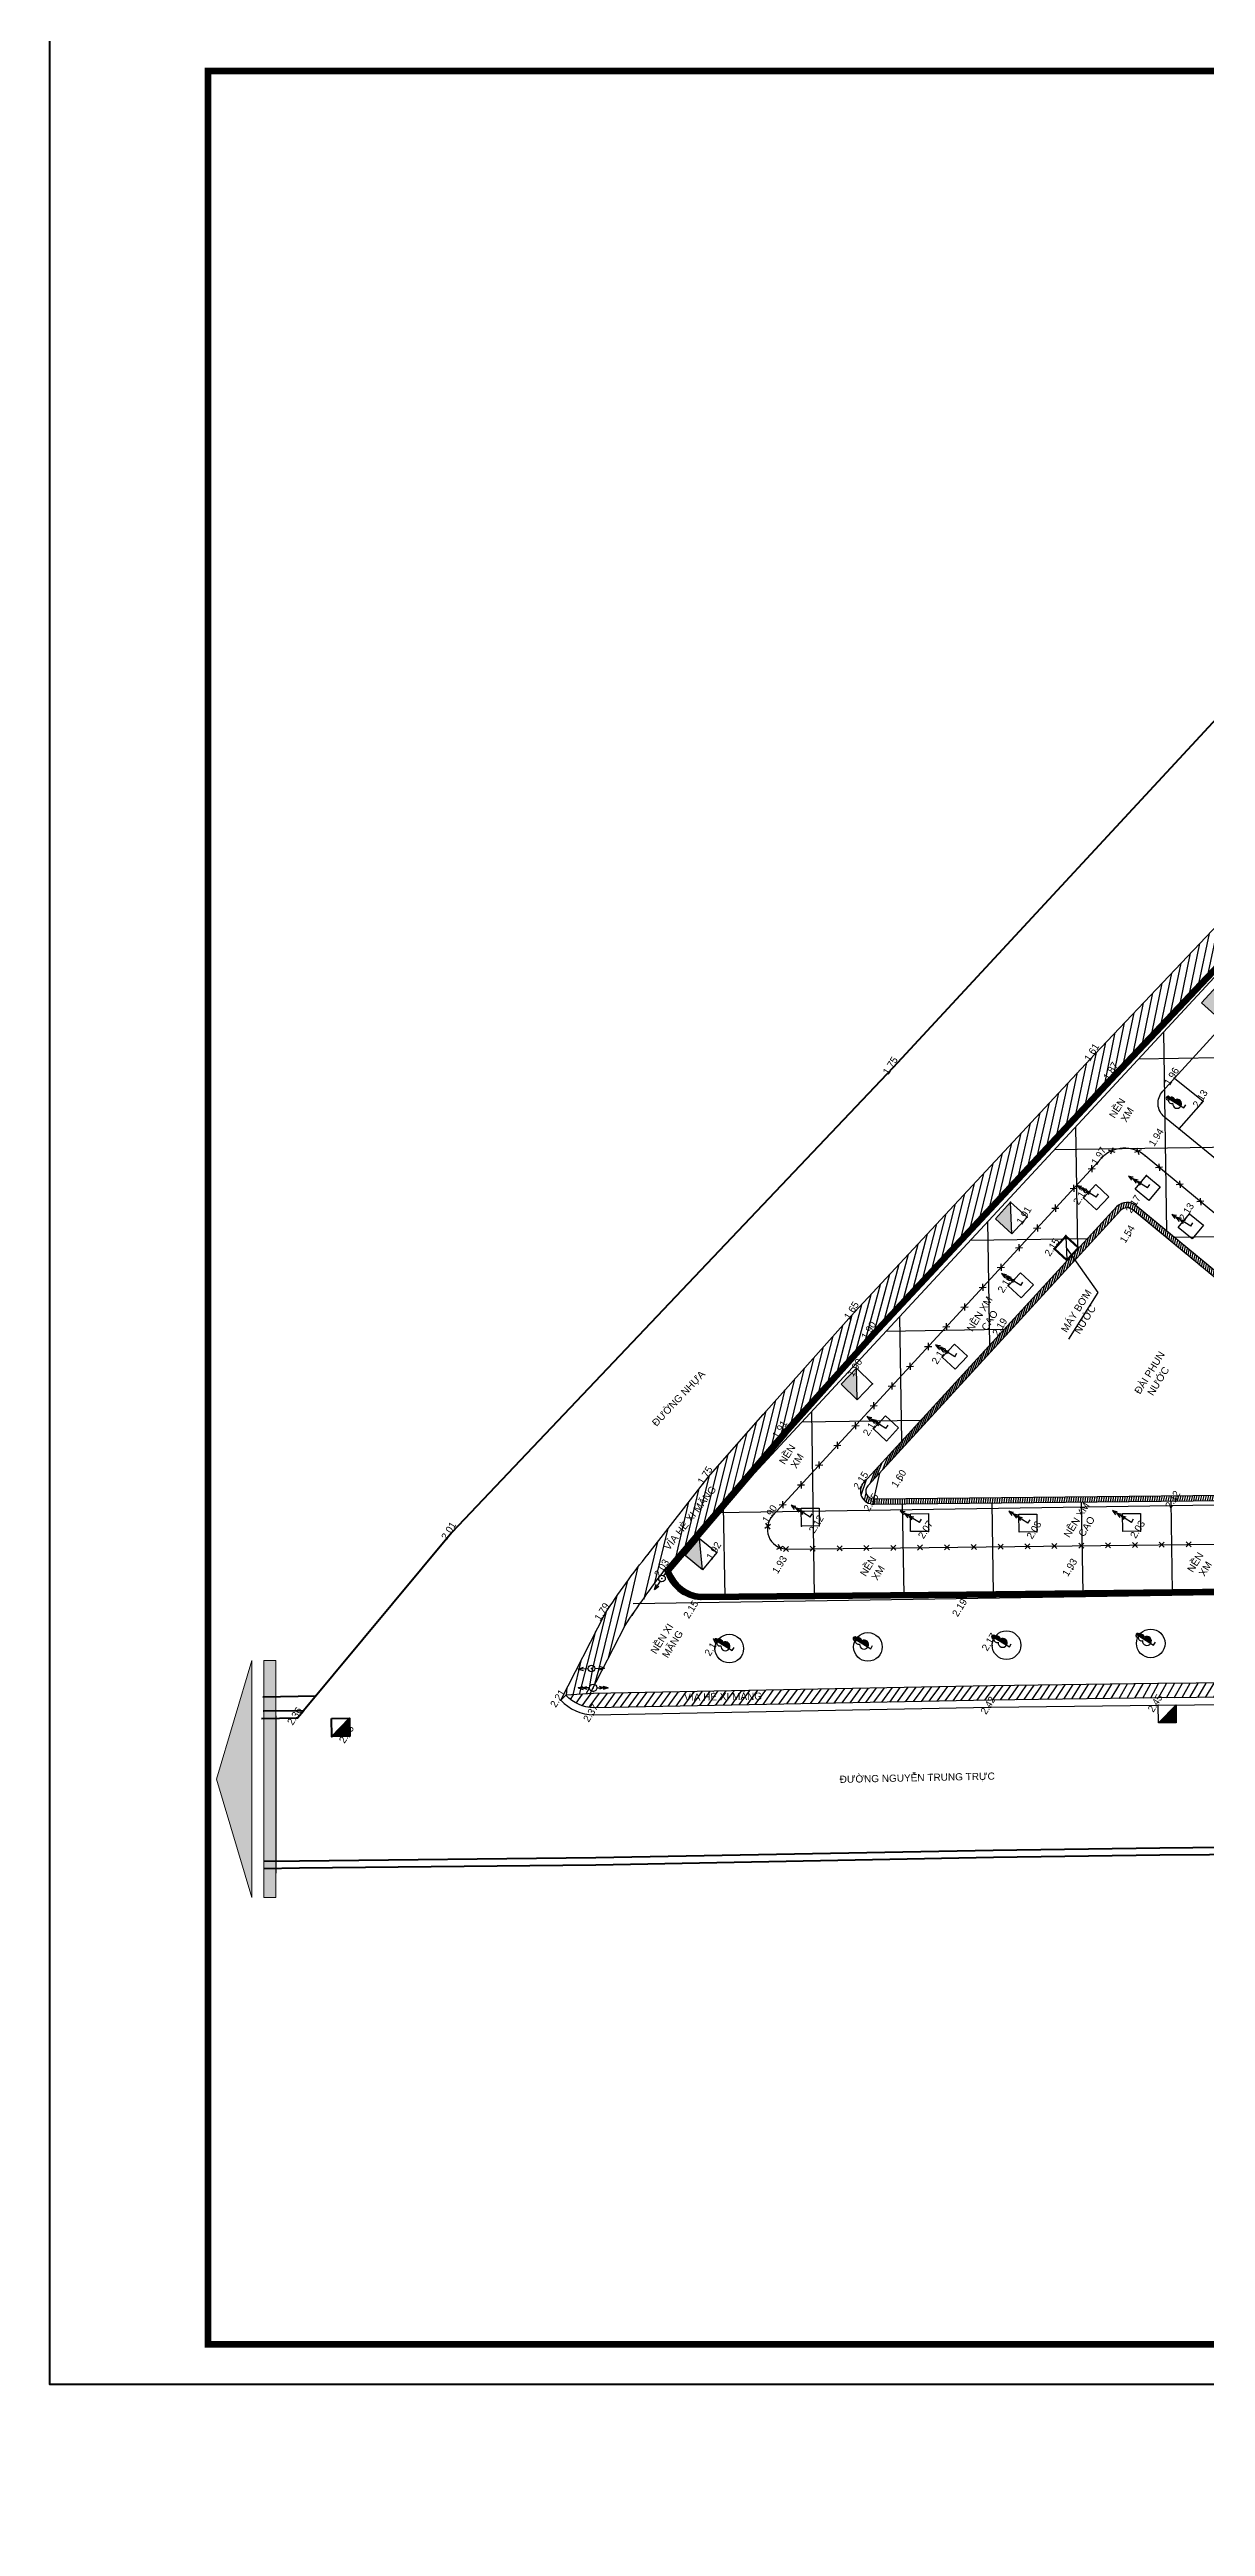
# Model space of a CAD drawing. Header units: millimetres. Extents: x -235021 to 808813, y -1893235 to 860440.
# Drawn here: x -49112 to 15458, y -1893235 to -1754826 of the extents above; entities that cross this region are included whole.
import ezdxf
from ezdxf.enums import TextEntityAlignment as Align

# ---------------------------------------------------------------- set-up
doc = ezdxf.new("R2010")
doc.units = ezdxf.units.MM
doc.header["$LTSCALE"] = 100
doc.linetypes.add('HIDDEN', pattern=[0.375, 0.25, -0.125])
doc.layers.get('0').update_dxf_attribs({"lineweight": 9})
for name, color, linetype in [('BO VIA', 3, 'Continuous'), ('CAODO', 7, 'Continuous'), ('CHU', 2, 'Continuous'), ('HO GA', 4, 'Continuous'), ('Nét thấy', 7, 'Continuous')]:
    doc.layers.add(name, color=color, linetype=linetype)
for name, color, linetype, lineweight in [('CAY CAU', 91, 'Continuous', 15), ('CAYCO', 3, 'Continuous', 5), ('diem', 2, 'Continuous', 0), ('THEP CHIU LUC', 1, 'Continuous', 50)]:
    doc.layers.add(name, color=color, linetype=linetype, lineweight=lineweight)
doc.styles.add('GHICHU', font='', dxfattribs={"height": 2})
doc.styles.add('GHICHU2', font='', dxfattribs={"height": 2})
doc.styles.get('GHICHU').set_extended_font_data('VNI-Helve-Condense')
doc.styles.get('GHICHU2').set_extended_font_data('VNI-Helve-Condense')
doc.dimstyles.get("Standard").update_dxf_attribs({"dimtxt": 0.18, "dimasz": 0.18, "dimexe": 0.18, "dimexo": 0.0625, "dimgap": 0.09, "dimtad": 0, "dimtih": 1, "dimtoh": 1, "dimdec": 4, "dimzin": 0, "dimdsep": 46, "dimtxsty": 'Standard', "dimcen": 0.09, "dimadec": 0, "dimazin": 0, "dimtfac": 1, "dimtdec": 4, "dimtofl": 0, "dimtmove": 0, "dimatfit": 3, "dimfxl": 1, "dimtolj": 1, "dimtzin": 0, "dimarcsym": 0})

# ---------------------------------------------------------------- blocks, each defined once
blk = doc.blocks.new('RTERTCERTER')
at = {"layer": 'HO GA'}
h = blk.add_hatch(color=256, dxfattribs=at)
h.dxf.hatch_style = 1
h.paths.add_polyline_path([(372701, -1431299), (371462, -1431131), (371294, -1432369)])
h = blk.add_hatch(color=256, dxfattribs=at)
h.dxf.hatch_style = 1
h.paths.add_polyline_path([(385405, -1433732), (384184, -1433463), (383915, -1434683)])
h = blk.add_hatch(color=256, dxfattribs=at)
h.dxf.hatch_style = 1
h.paths.add_polyline_path([(397826, -1436128), (396597, -1435898), (396367, -1437126)])
h = blk.add_hatch(color=256, dxfattribs=at)
h.dxf.hatch_style = 1
h.paths.add_polyline_path([(414151, -1439537), (412923, -1439305), (412691, -1440533)])
h = blk.add_hatch(color=256, dxfattribs=at)
h.dxf.hatch_style = 1
h.paths.add_polyline_path([(427641, -1442323), (426406, -1442133), (426216, -1443369)])
h = blk.add_hatch(color=256, dxfattribs=at)
h.dxf.hatch_style = 1
h.paths.add_polyline_path([(426460, -1448846), (425236, -1448592), (424982, -1449816)])
h = blk.add_hatch(color=256, dxfattribs=at)
h.dxf.hatch_style = 1
h.paths.add_polyline_path([(436430, -1451330), (435209, -1451062), (434942, -1452284)])
h = blk.add_hatch(color=256, dxfattribs=at)
h.dxf.hatch_style = 1
h.paths.add_polyline_path([(415312, -1455056), (416494, -1454839), (415794, -1454356)])
h = blk.add_hatch(color=256, dxfattribs=at)
h.dxf.hatch_style = 1
h.paths.add_polyline_path([(448675, -1453815), (447435, -1453659), (447278, -1454899)])
h = blk.add_hatch(color=256, dxfattribs=at)
h.dxf.hatch_style = 1
h.paths.add_polyline_path([(403427, -1457855), (403330, -1458548), (404120, -1457951)])
h = blk.add_hatch(color=256, dxfattribs=at)
h.dxf.hatch_style = 1
h.paths.add_polyline_path([(409363, -1462905), (410326, -1462186), (409485, -1462064)])
h = blk.add_hatch(color=256, dxfattribs=at)
h.dxf.hatch_style = 1
h.paths.add_polyline_path([(401933, -1468943), (401834, -1469635), (402626, -1469041)])
h = blk.add_hatch(color=256, dxfattribs=at)
h.dxf.hatch_style = 1
h.paths.add_polyline_path([(445251, -1470109), (445078, -1471346), (446464, -1471540)])
h = blk.add_hatch(color=256, dxfattribs=at)
h.dxf.hatch_style = 1
h.paths.add_polyline_path([(436552, -1475303), (436832, -1474134), (436108, -1474579)])
h = blk.add_hatch(color=256, dxfattribs=at)
h.dxf.hatch_style = 1
h.paths.add_polyline_path([(419150, -1476409), (420323, -1476150), (419607, -1475693)])
h = blk.add_hatch(color=256, dxfattribs=at)
h.dxf.hatch_style = 1
h.paths.add_polyline_path([(428741, -1478427), (429456, -1477461), (428615, -1477587)])
h = blk.add_hatch(color=256, dxfattribs=at)
h.dxf.hatch_style = 1
h.paths.add_polyline_path([(401108, -1478645), (401438, -1479262), (401725, -1478314)])
h = blk.add_hatch(color=256, dxfattribs=at)
h.dxf.hatch_style = 1
h.paths.add_polyline_path([(407067, -1484624), (406986, -1485319), (407762, -1484705)])
h = blk.add_hatch(color=256, dxfattribs=at)
h.dxf.hatch_style = 1
h.paths.add_polyline_path([(416763, -1488018), (417705, -1487272), (416861, -1487174)])
h = blk.add_hatch(color=256, dxfattribs=at)
h.dxf.hatch_style = 1
h.paths.add_polyline_path([(444302, -1486800), (443066, -1486616), (442881, -1487852)])
h = blk.add_hatch(color=256, dxfattribs=at)
h.dxf.hatch_style = 1
h.paths.add_polyline_path([(427371, -1489381), (428320, -1488643), (427476, -1488537)])
h = blk.add_hatch(color=256, dxfattribs=at)
h.dxf.hatch_style = 1
h.paths.add_polyline_path([(436080, -1489758), (435994, -1490452), (436775, -1489845)])
h = blk.add_hatch(color=256, dxfattribs=at)
h.dxf.hatch_style = 1
h.paths.add_polyline_path([(409474, -1491701), (409831, -1492303), (410076, -1491344)])
h = blk.add_hatch(color=256, dxfattribs=at)
h.dxf.hatch_style = 1
h.paths.add_polyline_path([(414567, -1498571), (414107, -1498872), (414572, -1499583)])
h = blk.add_hatch(color=256, dxfattribs=at)
h.dxf.hatch_style = 1
h.paths.add_polyline_path([(433441, -1500124), (433319, -1500814), (434131, -1500247)])
h = blk.add_hatch(color=256, dxfattribs=at)
h.dxf.hatch_style = 1
h.paths.add_polyline_path([(425203, -1503177), (425560, -1502029), (424808, -1502424)])
h = blk.add_hatch(color=256, dxfattribs=at)
h.dxf.hatch_style = 1
h.paths.add_polyline_path([(442085, -1503499), (440846, -1503330), (440677, -1504569)])
h = blk.add_hatch(color=256, dxfattribs=at)
h.dxf.hatch_style = 1
h.paths.add_polyline_path([(437440, -1508964), (437597, -1509749), (438225, -1508808)])
h = blk.add_hatch(color=256, dxfattribs=at)
h.dxf.hatch_style = 1
h.paths.add_polyline_path([(439946, -1519835), (438707, -1519670), (438522, -1521057)])
h = blk.add_hatch(color=256, dxfattribs=at)
h.dxf.hatch_style = 1
h.paths.add_polyline_path([(430629, -1520636), (430577, -1521334), (431327, -1520688)])
h = blk.add_hatch(color=256, dxfattribs=at)
h.dxf.hatch_style = 1
h.paths.add_polyline_path([(438488, -1532346), (437250, -1532171), (437075, -1533408)])
at = {"layer": 'diem'}
for p in [(426216, -1443369), (434942, -1452284), (416494, -1454839), (403330, -1458548), (401834, -1469635), (420317, -1476146), (401427, -1479241), (409474, -1491701), (425203, -1503177), (438384, -1509605), (431327, -1520688)]:
    blk.add_point(p, dxfattribs=at)
at = {"layer": 'HO GA'}
for p, q in [((371294, -1432369), (372701, -1431299)), ((383915, -1434683), (385405, -1433732)), ((396367, -1437126), (397826, -1436128)), ((412691, -1440533), (414151, -1439537)), ((426216, -1443369), (427641, -1442323)), ((424982, -1449816), (426460, -1448846)), ((434942, -1452284), (436430, -1451330)), ((447278, -1454899), (448675, -1453815)), ((415312, -1455056), (416494, -1454839)), ((403330, -1458548), (404120, -1457951)), ((409363, -1462905), (410326, -1462186)), ((401834, -1469635), (402626, -1469041)), ((445251, -1470109), (446464, -1471540)), ((436552, -1475303), (436832, -1474134)), ((419150, -1476409), (420323, -1476150)), ((428741, -1478427), (429456, -1477461)), ((401438, -1479262), (401725, -1478314)), ((406986, -1485319), (407762, -1484705)), ((416763, -1488018), (417705, -1487272)), ((442881, -1487852), (444302, -1486800)), ((427371, -1489381), (428320, -1488643)), ((435994, -1490452), (436775, -1489845)), ((409831, -1492303), (410076, -1491344)), ((414572, -1499583), (414567, -1498571)), ((433319, -1500814), (434131, -1500247)), ((425203, -1503177), (425560, -1502029)), ((440677, -1504569), (442085, -1503499)), ((437597, -1509749), (438225, -1508808)), ((430577, -1521334), (431327, -1520688)), ((439946, -1519835), (438522, -1521057)), ((437075, -1533408), (438488, -1532346))]:
    blk.add_line(p, q, dxfattribs=at)
for points in [[(371462, -1431131), (372701, -1431299), (372533, -1432538), (371294, -1432369)], [(384184, -1433463), (385405, -1433732), (385136, -1434953), (383915, -1434683)], [(396597, -1435898), (397826, -1436128), (397596, -1437357), (396367, -1437126)], [(412923, -1439305), (414151, -1439537), (413919, -1440766), (412691, -1440533)], [(426406, -1442133), (427641, -1442323), (427451, -1443558), (426216, -1443369)], [(425236, -1448592), (426460, -1448846), (426206, -1450070), (424982, -1449816)], [(435209, -1451062), (436430, -1451330), (436163, -1452551), (434942, -1452284)], [(415794, -1454356), (416494, -1454839), (416012, -1455538), (415312, -1455056)], [(447435, -1453659), (448675, -1453815), (448518, -1455056), (447278, -1454899)], [(403427, -1457855), (404120, -1457951), (404023, -1458645), (403330, -1458548)], [(409485, -1462064), (410326, -1462186), (410204, -1463027), (409363, -1462905)], [(401933, -1468943), (402626, -1469041), (402527, -1469734), (401834, -1469635)], [(445078, -1471346), (445251, -1470109), (446637, -1470303), (446464, -1471540)], [(436108, -1474579), (436832, -1474134), (437277, -1474858), (436552, -1475303)], [(419607, -1475693), (420323, -1476150), (419866, -1476866), (419150, -1476409)], [(428615, -1477587), (429456, -1477461), (429581, -1478302), (428741, -1478427)], [(401108, -1478645), (401725, -1478314), (402055, -1478931), (401438, -1479262)], [(407067, -1484624), (407762, -1484705), (407681, -1485401), (406986, -1485319)], [(416861, -1487174), (417705, -1487272), (417607, -1488116), (416763, -1488018)], [(443066, -1486616), (444302, -1486800), (444118, -1488036), (442881, -1487852)], [(427476, -1488537), (428320, -1488643), (428215, -1489486), (427371, -1489381)], [(436080, -1489758), (436775, -1489845), (436688, -1490539), (435994, -1490452)], [(409474, -1491701), (410076, -1491344), (410433, -1491946), (409831, -1492303)], [(414567, -1498571), (415033, -1499282), (414572, -1499583), (414107, -1498872)], [(433441, -1500124), (434131, -1500247), (434008, -1500936), (433319, -1500814)], [(424808, -1502424), (425560, -1502029), (425955, -1502781), (425203, -1503177)], [(440846, -1503330), (442085, -1503499), (441916, -1504738), (440677, -1504569)], [(437440, -1508964), (438225, -1508808), (438381, -1509592), (437597, -1509749)], [(438707, -1519670), (439946, -1519835), (439761, -1521222), (438522, -1521057)], [(430629, -1520636), (431327, -1520688), (431275, -1521386), (430577, -1521334)], [(437250, -1532171), (438488, -1532346), (438313, -1533584), (437075, -1533408)]]:
    blk.add_lwpolyline(points, close=True, dxfattribs=at)
at = {"layer": 'CAODO'}
blk.add_text('1.92', height=400, dxfattribs=at).set_placement((436108, -1474579), align=Align.CENTER)
blk = doc.blocks.new('DTTTHE')
for p, q in [((-1.8, -0.01), (-1.22, 0.17)), ((-1.31, -0.01), (-0.77, 0.15)), ((1.31, -0.01), (0.77, 0.15)), ((1.8, -0.01), (1.22, 0.17)), ((-1.8, -0.01), (-1.22, -0.2)), ((-0.45, -0.01), (-1.8, -0.01)), ((-1.31, -0.01), (-0.77, -0.18)), ((0.45, -0.01), (1.8, -0.01)), ((1.31, -0.01), (0.77, -0.18)), ((1.8, -0.01), (1.22, -0.2))]:
    blk.add_line(p, q)
blk.add_circle((0, 0), 0.45)
blk.add_point((0, 0))
blk = doc.blocks.new('DTHTHE')
for p, q in [((-1.6, -0.01), (-0.97, 0.21)), ((1.6, -0.01), (0.97, 0.21)), ((-0.4, -0.01), (-1.6, -0.01)), ((-1.6, -0.01), (-0.97, -0.22)), ((0.4, -0.01), (1.6, -0.01)), ((1.6, -0.01), (0.97, -0.22))]:
    blk.add_line(p, q)
blk.add_circle((0, 0), 0.4)
blk.add_point((0, 0))
blk = doc.blocks.new('CAYDL')
at = {"linetype": 'Continuous'}
blk.add_hatch(color=256, dxfattribs=at).paths.add_polyline_path([(0.27, 1.66, 0.569373), (0.18, 2.42, 0.684834), (0, 2.87), (0, 0.47, 0.796562)])
for p, q in [((0, 2.87), (0, 0)), ((0, 0), (0.5, 0))]:
    blk.add_line(p, q, dxfattribs=at)
for centre, radius, start, end in [((0, 1.1), 0.627, 115.842, 64.158), ((0, 2.01), 0.444, 113.3969, 232.0209), ((0, 2.61), 0.261, 312.3813, 227.6187), ((0, 2.01), 0.444, 307.9791, 66.6031)]:
    blk.add_arc(centre, radius, start, end, dxfattribs=at)
blk = doc.blocks.new('RAOKEM')
for p, q in [((0.35, -0.35), (-0.35, 0.35)), ((-0.35, -0.35), (0.35, 0.35))]:
    blk.add_line(p, q)
blk = doc.blocks.new('CAYTRAM')
for p, q in [((0, 2.5), (-0.28, 1.73)), ((0, 3.15), (-0.27, 2.46)), ((0, 1.78), (-0.24, 1.1)), ((0, 0), (0, 3.15)), ((0, 3.15), (0.25, 2.51)), ((0, 2.5), (0.28, 1.73)), ((0, 1.78), (0.24, 1.1)), ((0, 0), (0.55, 0))]:
    blk.add_line(p, q)

msp = doc.modelspace()

# ---------------------------------------------------------------- hatches: boundary and pattern name
at = {"layer": 'BO VIA'}
h = msp.add_hatch(dxfattribs=at)
h.set_pattern_fill('ANSI31', color=253, scale=3000, angle=391.119583)
h.set_pattern_definition([(76.119582644, (673103533.7, -1089408393.1), (-364.0494489, 89.96109578), [])])
edge = h.paths.add_edge_path()
edge.add_line((-9256.3, -1831095.5), (-12325.4, -1834596.7))
edge.add_line((-12325.4, -1834596.7), (-15676.3, -1838901.3))
edge.add_arc((19590.2, -1866967.2), 45071.3, 141.486447, 146.706781)
edge.add_line((-18083.7, -1842226.5), (-20559.4, -1847064.7))
edge.add_line((-20559.4, -1847064.7), (-20268, -1846790.8))
edge.add_line((-20268, -1846790.8), (-18909.7, -1846694.5))
edge.add_line((-18909.7, -1846694.5), (-18837.9, -1846554.2))
edge.add_ellipse((-18744.4, -1846369.1), major_axis=(-207.4, 0.5), ratio=1, start_angle=361.399201, end_angle=423.344681, ccw=False)
edge.add_ellipse((-18744.4, -1846369.1), major_axis=(-207.4, 0.5), ratio=1, start_angle=242.745161, end_angle=361.399201, ccw=False)
edge.add_line((-18649, -1846185), (-18183.4, -1845275.2))
edge.add_line((-18183.4, -1845275.2), (-18658.7, -1845292))
edge.add_ellipse((-18842.9, -1845296.1), major_axis=(-184.2, -6.8), ratio=1, start_angle=0, end_angle=360)
edge.add_line((-19026.9, -1845305), (-19027.1, -1845305))
edge.add_ellipse((-18842.9, -1845296.1), major_axis=(-184.2, -6.8), ratio=1, start_angle=0, end_angle=360)
edge.add_line((-18658.5, -1845292), (-18183.4, -1845275.2))
edge.add_line((-18183.4, -1845275.2), (-16958.6, -1842881.7))
edge.add_arc((37119, -1879090.7), 65080.6, 143.327038, 146.194761, ccw=False)
edge.add_ellipse((-14900.5, -1840265.9), major_axis=(-109.2, -148.5), ratio=1, start_angle=246.792258, end_angle=292.398857, ccw=False)
edge.add_arc((37119, -1879090.7), 65080.6, 142.847295, 143.201254, ccw=False)
edge.add_line((-14752.1, -1839785.9), (-11156.4, -1835553.5))
edge.add_line((-11156.4, -1835553.5), (-8151.4, -1832032.4))
edge.add_line((-8151.4, -1832032.4), (-3186, -1826499.2))
edge.add_line((-3186, -1826499.2), (10328.1, -1812004.1))
edge.add_line((10328.1, -1812004.1), (23769.7, -1797777.1))
edge.add_arc((29953.1, -1803901.8), 8703.3, 114.821699, 135.273483, ccw=False)
edge.add_arc((25223.1, -1799626.8), 3780.7, 73.457985, 131.045752)
edge.add_line((22740.4, -1796775.5), (9273.2, -1810964.1))
edge.add_line((9273.2, -1810964.1), (-4149.9, -1825388.6))
edge.add_line((-4149.9, -1825388.6), (-9256.3, -1831095.5))
h.paths.add_polyline_path([(16923.8, -1803338.3), (20013.5, -1800053.3), (20529.1, -1800538.2), (17439.4, -1803823.2)], flags=24)
h.paths.add_polyline_path([(-14962.2, -1838495.2), (-12198.8, -1834931.3), (-11639.5, -1835365), (-14402.9, -1838928.9)], flags=24)
h = msp.add_hatch(dxfattribs=at)
h.set_pattern_fill('ANSI31', color=253, scale=1000, angle=391.119583)
h.set_pattern_definition([(76.119582644, (673103533.71, -1089408393.1), (-121.349816301, 29.987031925), [])])
h.paths.add_polyline_path([(-3101.5, -1836105.4), (29027.6, -1835782.1, 0.64722071), (29653, -1834350.4), (11590.5, -1819439.5, 0.37605053), (10511, -1819471.1), (-3623.5, -1834889.8, 0.64637606)])
h.paths.add_polyline_path([(-3099.8, -1835805.3), (29024.6, -1835482.1, 0.6349865), (29443.6, -1834566.5), (11399.6, -1819670.8, 0.37020174), (10723.1, -1819683.7), (-3402.4, -1835092.6, 0.64339488)], flags=16)
h = msp.add_hatch(dxfattribs=at)
h.set_pattern_fill('ANSI31', color=253, scale=3000, angle=374.208847)
h.set_pattern_definition([(59.208846982, (673103533.7, -1089408393.1), (-322.13960651, 191.96633537), [])])
h.paths.add_polyline_path([(26364.8, -1846012), (26452.6, -1846049.8), (26049.4, -1846054), (26050.8, -1846188.4), (25782, -1846191.2), (25780.6, -1846056.8), (25377.4, -1846061.1), (25467.6, -1846020), (12805.7, -1846133), (3457.1, -1846256.5), (-18735, -1846682.1), (-20268, -1846790.8, 0.2012033), (-18716.9, -1847481.9), (3468.8, -1847056.4), (12814.5, -1846933), (49256.7, -1846607.7), (70104.3, -1846721.9), (90664.7, -1846675.4), (108212.2, -1846250.9, 0.21518379), (110976, -1844555.3), (110562.4, -1844274.4, -0.38014375), (110386, -1844444.2, -0.15192922), (108215.3, -1845450.6), (90658.5, -1845875.3), (70105.6, -1845921.9), (49255.3, -1845807.7)])
h.paths.add_polyline_path([(108060.7, -1845788.1), (108329.2, -1845776.9), (108340.5, -1846045.4), (108071.9, -1846056.7)], flags=16)
h.paths.add_polyline_path([(42283.9, -1845915), (46793.2, -1845853), (46802.9, -1846560.7), (42293.7, -1846622.7)], flags=24)
h.paths.add_polyline_path([(-13761.5, -1846602.7), (-9252.3, -1846535.5), (-9241.7, -1847243.2), (-13750.9, -1847310.4)], flags=24)
h.paths.add_polyline_path([(99658.3, -1845693.3), (104167.6, -1845631.3), (104177.3, -1846339), (99668.1, -1846401)], flags=24)
h = msp.add_hatch(color=253, dxfattribs=at)
h.dxf.hatch_style = 1
h.paths.add_polyline_path([(12827.9, -1848332.9), (13827.9, -1848324), (13818.9, -1847324)])
at = {"layer": 'CAYCO'}
for points in [[(-37810.9, -1844849.9), (-37810.9, -1858093.1), (-39780.7, -1851471.5)], [(-37137.3, -1844849.9), (-36463.7, -1844849.9), (-36463.7, -1858093.1), (-37137.3, -1858093.1)]]:
    msp.add_hatch(color=253, dxfattribs=at).paths.add_polyline_path(points)
at = {"layer": 'THEP CHIU LUC'}
h = msp.add_hatch(color=256, dxfattribs=at)
h.dxf.hatch_style = 1
h.paths.add_polyline_path([(-33336.1, -1849085.6), (-32336.2, -1849067.9), (-32353.9, -1848068.1)])

# ---------------------------------------------------------------- linework, layer by layer
at = {"layer": 'BO VIA', "color": 253}
for p, q in [((7663.3, -1821171.7), (7718.5, -1822443.3)), ((12827.9, -1848332.9), (13818.9, -1847324))]:
    msp.add_line(p, q, dxfattribs=at)
for points in [[(-20559.4, -1847064.7), (-18083.7, -1842226.5, -0.02278194), (-15676.3, -1838901.3), (-12325.4, -1834596.7), (-9256.3, -1831095.5), (-4149.9, -1825388.6), (9273.2, -1810964.1), (22740.4, -1796775.5, -0.25669947), (26299.5, -1796002.6, -3.61254085)], [(30645.8, -1800098.5), (26299.5, -1796002.6, 0.08947537), (23769.7, -1797777.1), (10328.1, -1812004.1), (-3186, -1826499.2), (-8151.4, -1832032.4), (-11156.4, -1835553.5), (-14752.1, -1839785.9, 0.31675479), (-12738.1, -1841446), (2116.9, -1841301.9), (26829.6, -1841033.3), (66017.6, -1840701.5)], [(30440.1, -1800316.9), (26243.3, -1796361.8, 0.08331969), (23985.3, -1797985.8), (10546.8, -1812209.4), (-2964.7, -1826701.7), (-7925.7, -1832230), (-10928, -1835748), (-14416.1, -1839853.7, 0.29356017), (-12727.7, -1841145.9), (2113.8, -1841001.9), (26826.7, -1840733.3), (66012.8, -1840401.6)], [(13736.1, -1812309), (15329.5, -1813598.9), (13975.9, -1815138.5), (13177.2, -1814485.1, -0.43013548), (13071.8, -1813037.1), (13736.1, -1812309)], [(-7980.8, -1838617.9), (32023.6, -1838160.1, 0.69724527), (33400.2, -1834288.1), (12085.2, -1816642.9, 0.39110135), (9662.5, -1816754.7), (-8721.8, -1836753.3, 0.62807693), (-7980.8, -1838617.9, 1.27478375)], [(-3061.5, -1836105), (29027.6, -1835782.1, 0.64722071), (29653, -1834350.4), (11590.5, -1819439.5, 0.37605053), (10511, -1819471.1), (-3623.5, -1834889.8, 0.66607351), (-3061.5, -1836105, 5.12406725)], [(-18909.7, -1846694.5), (-16958.6, -1842881.7, -0.01460711), (-14752.1, -1839785.9, -9.49556509)], [(110976, -1844555.3), (110562.4, -1844274.4, -0.16751866), (108215.3, -1845450.6), (108215.3, -1845450.6), (90658.5, -1845875.3), (70105.6, -1845921.9), (49255.3, -1845807.7), (12805.7, -1846133), (3457.1, -1846256.5), (-18735, -1846682.1), (-20268, -1846790.8)]]:
    msp.add_lwpolyline(points, format="xyb", dxfattribs=at)
at = {"layer": 'BO VIA', "color": 253, "const_width": 300}
msp.add_lwpolyline([(30542.9, -1800207.7), (26270.9, -1796181.7, 0.08644343), (23877.5, -1797881.4), (10437.5, -1812106.7), (-3075.4, -1826600.4), (-8038.5, -1832131.2), (-11042.2, -1835650.7), (-14585.3, -1839821.2, 0.30579493), (-12733, -1841295.9), (2115.3, -1841151.9), (26828.1, -1840883.3), (66016.3, -1840551.5)], format="xyb", dxfattribs=at)
at = {"layer": 'BO VIA', "color": 253}
for points in [[(13736.1, -1812309), (24453.5, -1800564.8)], [(26251, -1825180.4), (13975.9, -1815138.5)], [(-36463.7, -1847932.1), (-36463.7, -1856735.6)]]:
    msp.add_lwpolyline(points, dxfattribs=at)
for points in [[(8652, -1818983.7), (9337.7, -1818255.8), (10065.6, -1818941.5), (9379.9, -1819669.4)], [(11525, -1818509.1), (12158.3, -1817735.2), (12932.2, -1818368.5), (12298.9, -1819142.4)], [(13937.4, -1820651.4), (14570.7, -1819877.5), (15344.6, -1820510.8), (14711.3, -1821284.7)], [(6984.5, -1821838.2), (7660.2, -1821101), (8397.4, -1821776.8), (7721.6, -1822513.9)], [(7055.1, -1821835.1), (7663.3, -1821171.7), (8326.7, -1821779.8), (7718.5, -1822443.3)], [(4434.5, -1823903.4), (5120.1, -1823175.5), (5848, -1823861.2), (5162.4, -1824589.1)], [(748.5, -1827888.9), (1434.2, -1827161), (2162.1, -1827846.6), (1476.4, -1828574.5)], [(-3094.4, -1831895.7), (-2408.7, -1831167.8), (-1680.8, -1831853.4), (-2366.5, -1832581.3)], [(-7115.3, -1837332.9), (-7121.8, -1836333), (-6121.8, -1836326.4), (-6115.3, -1837326.4)], [(-1014.6, -1837642.7), (-1021.2, -1836642.7), (-21.2, -1836636.2), (-14.6, -1837636.2)], [(5046.5, -1837667.7), (5040, -1836667.7), (6040, -1836661.1), (6046.5, -1837661.1)], [(10834.3, -1837628.5), (10827.7, -1836628.6), (11827.7, -1836622), (11834.2, -1837622)], [(12819, -1847332.9), (13818.9, -1847324), (13827.9, -1848324), (12827.9, -1848332.9)]]:
    msp.add_lwpolyline(points, close=True, dxfattribs=at)
for points in [[(-3069.2, -1835805), (29024.6, -1835482.1, 0.6349865), (29443.6, -1834566.5), (11399.6, -1819670.8, 0.37020174), (10723.1, -1819683.7), (-3402.4, -1835092.6, 0.66911744)], [(3468.8, -1847056.4), (-18716.9, -1847481.9, -0.2012033), (-20268, -1846790.8), (-20559.4, -1847064.7, 0.20206538), (-18717.2, -1847882), (3476.5, -1847456.3), (12819, -1847332.9), (49257.4, -1847007.7), (70103.7, -1847121.9), (90674.4, -1847075.2), (108241.8, -1846650.3, 0.21644628), (111306.9, -1844780.1), (110976, -1844555.3, -0.21518379), (108212.2, -1846250.9), (90664.7, -1846675.4), (70104.3, -1846721.9), (49256.7, -1846607.7), (12814.5, -1846933)]]:
    msp.add_lwpolyline(points, format="xyb", close=True, dxfattribs=at)
at = {"layer": 'BO VIA', "color": 253, "const_width": 50}
msp.add_lwpolyline([(7019.8, -1821836.6), (7661.8, -1821136.3), (8362, -1821778.3), (7720.1, -1822478.6)], close=True, dxfattribs=at)
at = {"layer": 'BO VIA', "color": 253}
for centre in [(-11143, -1844181.1), (-3399, -1844085.2), (4345.1, -1843989.4), (12400.6, -1843889.6)]:
    msp.add_circle(centre, 800, dxfattribs=at)
for p in [(-1980.3, -1811710.1), (9273.2, -1810964.1), (10328.1, -1812004.1), (13736.1, -1812309), (15329.5, -1813598.9), (13975.9, -1815138.5), (9662.5, -1816754.7), (12085.2, -1816642.9), (12158.3, -1817735.2), (4567.8, -1819234.5), (5489.6, -1820078.7), (8652, -1818983.7), (10511, -1819471.1), (11590.5, -1819439.5), (14570.7, -1819877.5), (7660.2, -1821101), (11256.3, -1821116.9), (6984.5, -1821838.2), (4434.5, -1823903.4), (-4149.9, -1825388.6), (-3186, -1826499.2), (4194.4, -1826361.6), (748.5, -1827888.9), (-4026.8, -1828516.2), (-3132.5, -1829389.5), (-9256.3, -1831095.5), (-8151.4, -1832032.4), (-3094.4, -1831895.7), (-12325.4, -1834596.7), (-3623.5, -1834889.8), (-1504.5, -1834780.1), (-11156.4, -1835553.5), (-3061.5, -1836105), (13794.3, -1835957), (-26647.8, -1837701.8), (-12802.5, -1838019), (-8721.8, -1836753.3), (-7115.3, -1837332.9), (-6115.3, -1837326.4), (-14.6, -1837636.2), (6046.5, -1837661.1), (11834.2, -1837622), (-15676.3, -1838901.3), (-11839.4, -1838815.9), (-7980.8, -1838617.9), (-14752.1, -1839785.9), (8043.1, -1839744.9), (-12738.1, -1841446), (2116.9, -1841301.9), (-18083.7, -1842226.5), (-11942.9, -1844191), (3545.1, -1843999.3), (-20559.4, -1847064.7), (-18744.8, -1846576.5), (3476.5, -1847456.3), (12819, -1847332.9), (-18717.2, -1847882)]:
    msp.add_point(p, dxfattribs=at)
at = {"layer": 'CAYCO', "color": 253}
msp.add_lwpolyline([(-37810.9, -1858093.1), (-37810.9, -1844849.9), (-39780.7, -1851471.5), (-37810.9, -1858093.1)], dxfattribs=at)
msp.add_lwpolyline([(-37137.3, -1858093.1), (-36463.7, -1858093.1), (-36463.7, -1844849.9), (-37137.3, -1844849.9)], close=True, dxfattribs=at)
at = {"layer": 'CHU'}
for p, q in [((13309.6, -1820858.6), (13137.8, -1809716.9)), ((37215.6, -1810841.8), (11729.7, -1811234.9)), ((84325.1, -1815115.7), (7023.8, -1816308.1)), ((8324.4, -1821856.3), (8219, -1815019.6)), ((90294.3, -1820024.2), (13729.5, -1821205.2)), ((8881.6, -1821280), (2317.8, -1821381.3)), ((3406.6, -1827221), (3300.2, -1820322.3)), ((4202.5, -1826352.8), (-2388.1, -1826454.4)), ((-1511.3, -1832585.6), (-1618.6, -1825624.9)), ((-6378.5, -1841227.9), (-6537.4, -1830927.6)), ((-447.4, -1831425.1), (-7094, -1831527.6)), ((108202, -1834749.8), (-11799.9, -1836600.8)), ((-11378.3, -1841281.4), (-11456.2, -1836230.3)), ((-1378.8, -1841174.4), (-1457.2, -1836088.8)), ((3621, -1841120.9), (3542.6, -1836038.5)), ((8620.8, -1841067.4), (8542.4, -1835988.2)), ((13620.5, -1841013.9), (13542.2, -1835937.9)), ((111718, -1839696.1), (-16505.8, -1841674))]:
    msp.add_line(p, q, dxfattribs=at)
at = {"layer": 'CHU', "color": 253}
msp.add_lwpolyline([(-14727, -1839756.3), (25000.7, -1796928.1), (26270.9, -1796181.7), (30645.8, -1800098.5), (44656.1, -1785667.9, -0.14673863), (46954.6, -1784385.9), (111362.9, -1837349, -0.44094958), (111499.2, -1839966.5), (-12733, -1841295.9, -0.37352257), (-14536.5, -1839763.7, -5.07327576)], format="xyb", dxfattribs=at)
at = {"layer": 'Defpoints', "linetype": 'HIDDEN', "ltscale": 20}
msp.add_lwpolyline([(136796.3, -1885277.2), (136796.3, -1753813.3), (-49112.1, -1753813.3), (-49112.1, -1885277.2)], close=True, dxfattribs=at)
at = {"layer": 'Nét thấy', "color": 3, "const_width": 376.5}
msp.add_lwpolyline([(134583.1, -1756026.5), (-40259.4, -1756026.5), (-40259.4, -1883064), (134583.1, -1883064)], close=True, dxfattribs=at)
msp.add_lwpolyline([(134583.1, -1756026.5), (-40259.4, -1756026.5), (-40259.4, -1883064), (134583.1, -1883064)], close=True, dxfattribs=at)
at = {"layer": 'THEP CHIU LUC'}
for p, q in [((-33336.1, -1849085.6), (-32353.9, -1848068.1)), ((-35153.9, -1856056.2), (-37137.3, -1856085.5)), ((-18598.2, -1855881.2), (-35153.9, -1856056.2)), ((3606, -1855455.3), (-18598.2, -1855881.2)), ((3612.5, -1855855.3), (-18592.2, -1856281.1)), ((12907.5, -1855332.5), (3606, -1855455.3)), ((12911.9, -1855732.4), (3612.5, -1855855.3)), ((49271.2, -1855007.9), (12907.5, -1855332.5)), ((49271.8, -1855408), (12911.9, -1855732.4)), ((-35148.8, -1856456.2), (-37137.3, -1856485.5)), ((-18592.2, -1856281.1), (-35148.8, -1856456.2))]:
    msp.add_line(p, q, dxfattribs=at)
for points in [[(136796.3, -1753813.3), (-49112.1, -1753813.3), (-49112.1, -1885277.2), (136796.3, -1885277.2)], [(-33353.8, -1848085.8), (-32353.9, -1848068.1), (-32336.2, -1849067.9), (-33336.1, -1849085.6)]]:
    msp.add_lwpolyline(points, close=True, dxfattribs=at)
for points in [[(50453.7, -1762852), (45084.9, -1768495.7), (43411.1, -1770270.4), (41149.4, -1771114.1), (38509.8, -1768907.1), (22281.1, -1785761.8), (18442.6, -1789655.2), (-1980.3, -1811710.1), (-26647.8, -1837701.8), (-34918.6, -1847651.8)], [(-37272, -1848086.6), (-35255.2, -1848056.8), (-34918.6, -1847651.8), (-37178.2, -1847685.2)], [(-34245.3, -1846841.8), (-37193.7, -1846885.3)]]:
    msp.add_lwpolyline(points, dxfattribs=at)
for p in [(-35255.2, -1848056.8), (-33336.1, -1849085.6), (-32358.5, -1849068.3)]:
    msp.add_point(p, dxfattribs=at)

# ---------------------------------------------------------------- block references
at = {"layer": 'BO VIA', "color": 253, "rotation": 58.1195826450167}
msp.add_blockref('RTERTCERTER', (-1425034.4, -1398561), dxfattribs=at)
at = {"layer": 'BO VIA', "color": 253}
for name, p, xscale, yscale, zscale, rotation in [('CAYDL', (14249.3, -1813968.4), 400.0000000000201, 400.0000000000201, 400.0000000000201, 58.11958264426761), ('RAOKEM', (9105.3, -1817360.8), 399.9999999363183, 400, 400, 227.4083554497919), ('RAOKEM', (10216.7, -1816373.5), 399.9999999671323, 400, 400, 203.6885839804301), ('RAOKEM', (11673.1, -1816382.9), 399.9999999899034, 400, 399.9999999999999, 155.6060976961194), ('RAOKEM', (12864.1, -1817287.7), 399.9999999854583, 400, 400, 140.3809971870389), ('RAOKEM', (8090.1, -1818465.1), 399.9999999363183, 400, 400, 227.4083554497919), ('CAYTRAM', (9358.8, -1818962.6), 400.0000000000201, 400.0000000000201, 400.0000000000201, 58.11958264426761), ('CAYTRAM', (12228.6, -1818438.8), 400.0000000000201, 400.0000000000201, 400.0000000000201, 58.11958264426761), ('RAOKEM', (14019.6, -1818244.2), 399.9999999854583, 400, 400, 140.3809971870389), ('RAOKEM', (7075, -1819569.4), 399.9999999363183, 400, 400, 227.4083554497919), ('CAYTRAM', (14641, -1820581.1), 400.0000000000201, 400.0000000000201, 400.0000000000201, 58.11958264426761), ('RAOKEM', (15175, -1819200.7), 399.9999999988669, 399.9999999988669, 399.9999999988669, 140.3809905786748), ('RAOKEM', (6059.8, -1820673.7), 399.99999995077, 400, 400, 227.4083423469701), ('RAOKEM', (4029.5, -1822882.3), 399.9999999363183, 400, 400, 227.4083554497919), ('RAOKEM', (5044.7, -1821778), 399.99999995077, 400, 400, 227.4083423469701), ('RAOKEM', (3014.4, -1823986.6), 399.9999999363183, 400, 400, 227.4083554497919), ('CAYTRAM', (5141.3, -1823882.3), 400.0000000000201, 400.0000000000201, 400.0000000000201, 58.11958264426761), ('RAOKEM', (1999.2, -1825090.9), 399.9999999363183, 400, 400, 227.4083554497919), ('RAOKEM', (984.1, -1826195.2), 400.0000000818999, 400, 400, 227.4083410992919), ('RAOKEM', (-1046.2, -1828403.7), 400.0000000818999, 400, 400, 227.4083410992919), ('RAOKEM', (-31.1, -1827299.4), 399.99999995077, 400, 400, 227.4083423469701), ('CAYTRAM', (1455.3, -1827867.7), 400.0000000000201, 400.0000000000201, 400.0000000000201, 58.11958264426761), ('RAOKEM', (-2061.4, -1829508), 399.9999999363183, 400, 400, 227.4083554497919), ('CAYTRAM', (-2387.6, -1831874.6), 400.0000000000201, 400.0000000000201, 400.0000000000201, 58.11958264426761), ('RAOKEM', (-3076.5, -1830612.3), 399.9999999363183, 400, 400, 227.4083554497919), ('RAOKEM', (-4091.7, -1831716.6), 399.9999999363183, 400, 400, 227.4083554497919), ('RAOKEM', (-6122, -1833925.2), 399.99999995077, 400, 400, 227.4083423469701), ('RAOKEM', (-5106.8, -1832820.9), 399.99999995077, 400, 400, 227.4083423469701), ('RAOKEM', (-7137.1, -1835029.5), 399.9999999363183, 400, 400, 227.4083554497919), ('RAOKEM', (-8152.3, -1836133.8), 399.9999999363183, 400, 400, 227.4083554497919), ('CAYTRAM', (-6618.5, -1836829.7), 400.0000000000201, 400.0000000000201, 400.0000000000201, 58.11958264426761), ('CAYTRAM', (-517.9, -1837139.4), 400.0000000000201, 400.0000000000201, 400.0000000000201, 58.11958264426761), ('CAYTRAM', (5543.3, -1837164.4), 400.0000000000201, 400.0000000000201, 400.0000000000201, 58.11958264426761), ('CAYTRAM', (11331, -1837125.3), 400.0000000000201, 400.0000000000201, 400.0000000000201, 58.11958264426761), ('RAOKEM', (-9002.7, -1837338.3), 399.9999999231824, 400, 400, 261.3116937679175), ('RAOKEM', (-8310.9, -1838542.9), 400.00000001503, 400, 400, 338.4810475416356), ('RAOKEM', (-7980.8, -1838617.9), 399.9999999957227, 399.9999999957227, 399.9999999957227, 0.655687014404924), ('RAOKEM', (-6480.9, -1838600.8), 399.9999999957227, 399.9999999957227, 399.9999999957227, 0.655687014404924), ('RAOKEM', (-4981, -1838583.6), 400.0000000113858, 400, 400, 0.6556941931346814), ('RAOKEM', (-3481.1, -1838566.4), 399.9999999142148, 400, 400, 0.6556998225989173), ('RAOKEM', (-1981.2, -1838549.3), 399.9999999142148, 400, 400, 0.6556998225989173), ('RAOKEM', (-481.3, -1838532.1), 399.9999999957227, 399.9999999957227, 399.9999999957227, 0.655687014404924), ('RAOKEM', (1018.6, -1838514.9), 399.9999999957227, 399.9999999957227, 399.9999999957227, 0.655687014404924), ('RAOKEM', (2518.5, -1838497.8), 399.9999999957227, 399.9999999957227, 399.9999999957227, 0.655687014404924), ('RAOKEM', (4018.4, -1838480.6), 399.9999999957227, 399.9999999957227, 399.9999999957227, 0.655687014404924), ('RAOKEM', (5518.3, -1838463.4), 400.0000000996546, 400, 400, 0.655692625495662), ('RAOKEM', (7018.2, -1838446.3), 399.9999999957227, 399.9999999957227, 399.9999999957227, 0.655687014404924), ('RAOKEM', (8518.1, -1838429.1), 400.0000000113858, 400, 400, 0.6556941931346814), ('RAOKEM', (10018, -1838411.9), 400.0000000113858, 400, 400, 0.6556941931346814), ('RAOKEM', (11517.9, -1838394.8), 400.0000000113858, 400, 400, 0.6556941931346814), ('RAOKEM', (13017.8, -1838377.6), 400.0000000113858, 400, 400, 0.6556941931346814), ('RAOKEM', (14517.7, -1838360.4), 400.0000000996546, 400, 400, 0.655692625495662), ('DTHTHE', (-14900.5, -1840265.9), 460.7999999678461, 460.7999999523163, 460.8000000000001, 55.21703897330267), ('CAYDL', (-10983.4, -1844280.4), 400.0000000000201, 400.0000000000201, 400.0000000000201, 58.11958264426761), ('CAYDL', (-3239.4, -1844184.5), 400.0000000000201, 400.0000000000201, 400.0000000000201, 58.11958264426761), ('CAYDL', (4504.7, -1844088.6), 400.0000000000201, 400.0000000000201, 400.0000000000201, 58.11958264426761), ('CAYDL', (12560.2, -1843988.9), 400.0000000000201, 400.0000000000201, 400.0000000000201, 58.11958264426761), ('DTHTHE', (-18842.9, -1845296.1), 460.8000000799825, 460.7999999523163, 460.8000000000001, 2.020181398991165), ('DTTTHE', (-18744.4, -1846369.1), 460.8000000388607, 460.7999999523163, 460.8000000000001, 359.8761005172843)]:
    msp.add_blockref(name, p, dxfattribs=dict(at, xscale=xscale, yscale=yscale, zscale=zscale, rotation=rotation))
at = {"layer": 'CAY CAU', "color": 253, "rotation": 58.1195826413244}
msp.add_blockref('RTERTCERTER', (-1426292.4, -1266054), dxfattribs=at)

# ---------------------------------------------------------------- texts
at = {"layer": 'BO VIA', "color": 253}
for s, p in [('1.75', (-1980.3, -1811710.1)), ('1.61', (9273.2, -1810964.1)), ('1.87', (10328.1, -1812004.1)), ('1.96', (13736.1, -1812309)), ('2.13', (15330.9, -1813550.6)), ('1.94', (12871.1, -1815712.9)), ('1.97', (9662.5, -1816754.7)), ('2.13', (8652, -1818983.7)), ('1.91', (5489.6, -1820078.7)), ('2.17', (11590.5, -1819439.5)), ('2.13', (14570.7, -1819877.5)), ('2.15', (7050.5, -1821853.9)), ('1.54', (11256.3, -1821116.9)), ('2.10', (4434.5, -1823903.4)), ('1.65', (-4149.9, -1825388.6)), ('1.90', (-3186, -1826499.2)), ('2.19', (4137.8, -1826309.7)), ('1.90', (-3959.7, -1828581.8)), ('2.13', (748.5, -1827888.9)), ('1.91', (-8151.4, -1832032.4)), ('2.11', (-3094.4, -1831895.7)), ('1.75', (-12325.4, -1834596.7)), ('2.15', (-3623.5, -1834889.8)), ('1.60', (-1504.5, -1834780.1)), ('1.90', (-8721.8, -1836753.3)), ('2.15', (-3061.5, -1836105)), ('2.12', (13794.3, -1835957)), ('2.12', (-6115.3, -1837326.4)), ('2.07', (-14.6, -1837636.2)), ('2.08', (6046.5, -1837661.1)), ('2.03', (11834.2, -1837622)), ('2.03', (-14752.1, -1839785.9)), ('1.92', (-11839.4, -1838815.9)), ('1.93', (-8167, -1839593.5)), ('1.93', (8043.1, -1839744.9)), ('1.79', (-18083.7, -1842226.5)), ('2.15', (-13122.9, -1842094.7)), ('2.19', (1891.6, -1841995.1)), ('2.14', (-11942.9, -1844191)), ('2.17', (3544, -1843911.2)), ('2.21', (-20559.4, -1847064.7)), ('2.37', (-18717.2, -1847882)), ('2.42', (3476.5, -1847456.3)), ('2.45', (12819, -1847332.9))]:
    msp.add_text(s, height=400, rotation=58.119583, dxfattribs=at).set_placement(p, align=Align.CENTER)
at = {"layer": 'BO VIA', "color": 253, "char_height": 400, "attachment_point": 1}
for s, insert, rotation, style in [('{\\fArial|b0|i0|c0|p34;NỀN\\P XM}', (10046.2, -1814371.1), 58.119583, 'GHICHU2'), ('{\\fArial|b0|i0|c0|p34;MÁY BƠM \\P  NƯỚC}', (7362.9, -1826343.6), 58.119583, 'GHICHU2'), ('{\\fArial|b0|i0|c0|p34;NỀN XM\\P   CAO}', (2100.2, -1826292.8), 58.119583, 'GHICHU2'), ('{\\fArial|b0|i0|c0|p34;ĐÀI PHUN \\P  NƯỚC}', (11459.1, -1829786), 58.119583, 'GHICHU2'), ('{\\fArial|b0|i0|c0|p34;ĐƯỜNG NHỰA}', (-15499, -1831518.8), 46.707255, 'GHICHU'), ('{\\fArial|b0|i0|c0|p34;NỀN\\P XM}', (-8387.1, -1833718.3), 58.119583, 'GHICHU2'), ('{\\fArial|b0|i0|c0|p34;NỀN XM\\P   CAO}', (7515, -1837805.2), 58.119583, 'GHICHU2'), ('{\\fArial|b0|i0|c0|p34;NỀN\\P XM}', (-3864.7, -1839971.5), 58.119583, 'GHICHU2'), ('{\\fArial|b0|i0|c0|p34;NỀN\\P XM}', (14412, -1839750.5), 58.119583, 'GHICHU2'), ('{\\fArial|b0|i0|c0|p34;NỀN XI \\P MĂNG}', (-15570.2, -1844310.4), 58.119583, 'GHICHU2'), ('{\\fArial|b0|i0|c0|p34;ĐƯỜNG NGUYỄN TRUNG TRỰC}', (-4979.3, -1851285.1), 1.214513, 'GHICHU')]:
    msp.add_mtext(s, dxfattribs=dict(at, insert=insert, rotation=rotation, style=style))
at = {"layer": 'BO VIA', "color": 253, "char_height": 400, "width": 4617.904, "attachment_point": 1, "style": 'GHICHU'}
for insert, rotation in [((-14821.9, -1838477.4), 52.21068), ((-13660, -1846701.2), 0.854042)]:
    msp.add_mtext('{\\fArial|b0|i0|c0|p34;VỈA HÈ XI MĂNG}', dxfattribs=dict(at, insert=insert, rotation=rotation))
at = {"layer": 'CAODO'}
msp.add_text('2.01', height=400, rotation=58.119583, dxfattribs=at).set_placement((-26647.8, -1837701.8), align=Align.CENTER)
at = {"layer": 'THEP CHIU LUC'}
for s, p in [('2.36', (-35255.2, -1848056.8)), ('2.45', (-32358.5, -1849068.3))]:
    msp.add_text(s, height=400, rotation=58.119583, dxfattribs=at).set_placement(p, align=Align.CENTER)

# ---------------------------------------------------------------- leaders
at = {"layer": 'BO VIA', "color": 253}
msp.add_leader([(7690.9, -1821807.5), (9439.5, -1824283.6), (7815.7, -1826894.2)], dimstyle='Standard', override={"dimgap": 0.09, "dimtad": 0}, dxfattribs=at)

doc.saveas('drawing.dxf')
